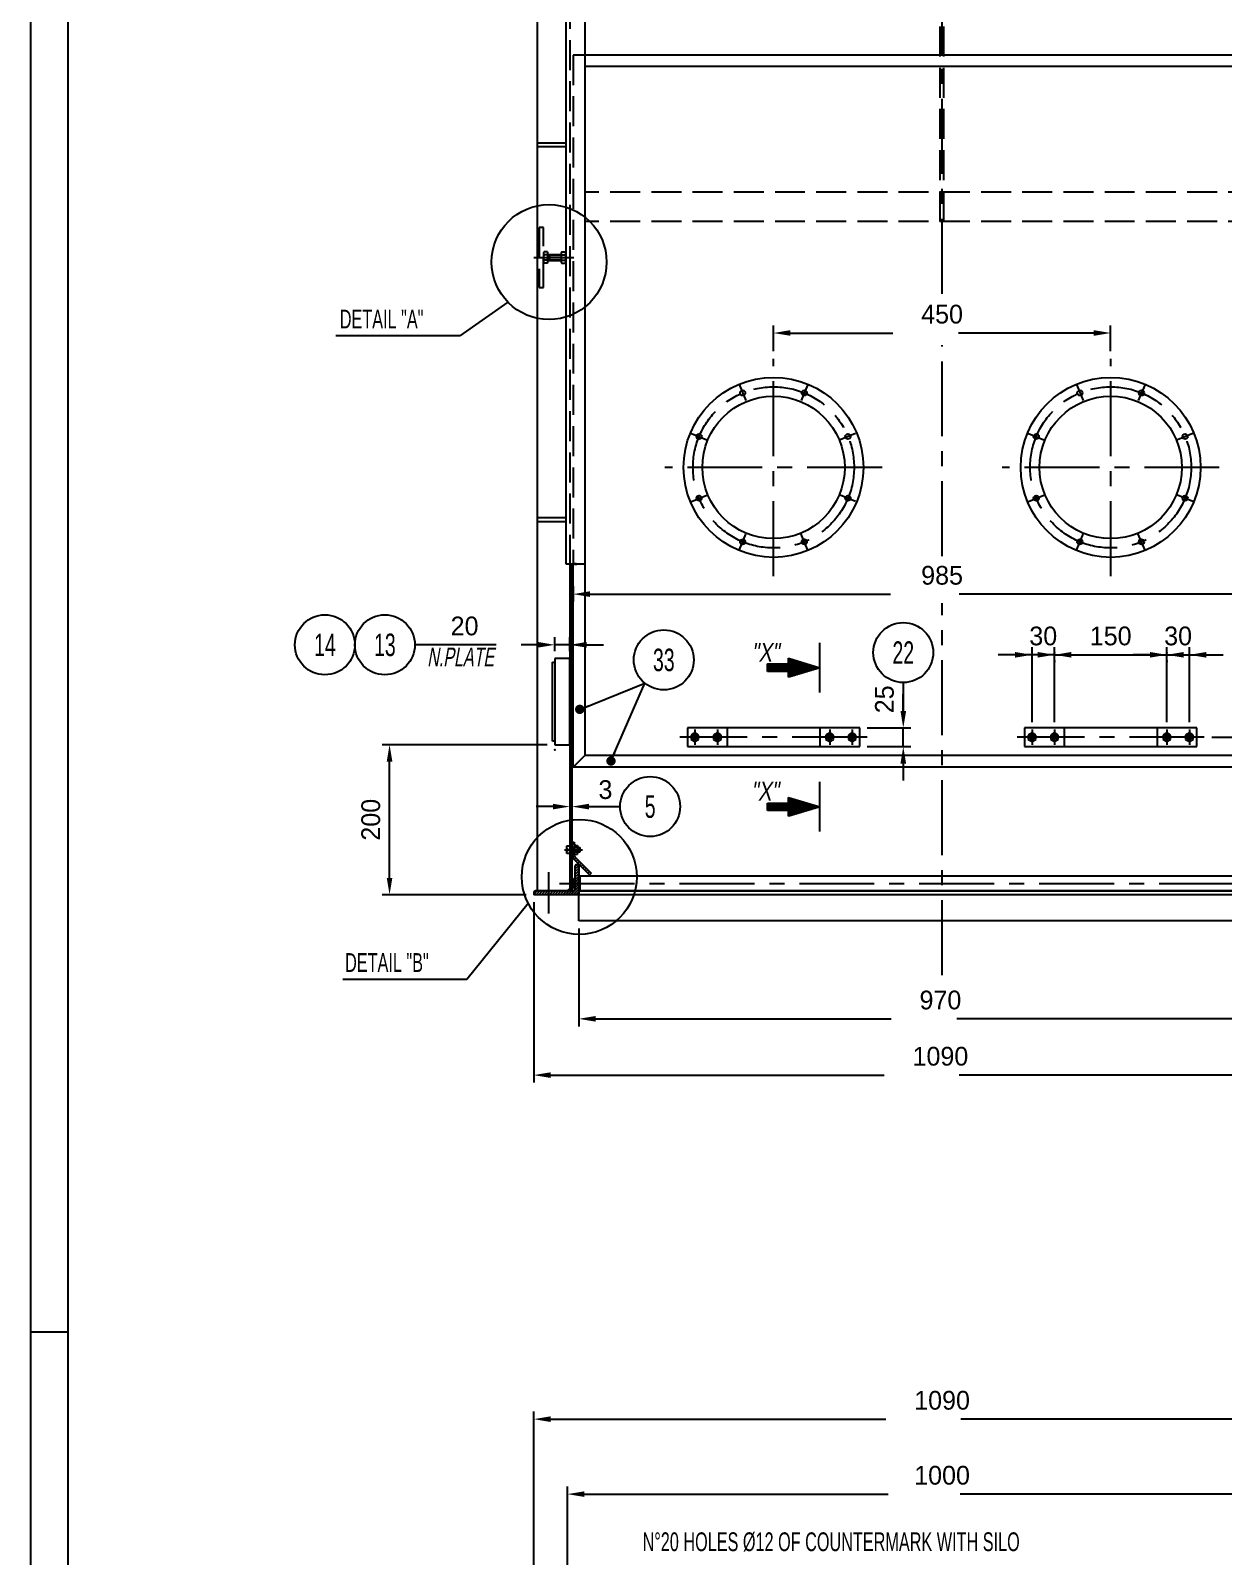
# Model space of a CAD drawing. Extents: x 0 to 8410, y 0 to 5940.
# Drawn here: x 0 to 1592, y 2670 to 4706 of the extents above; entities that cross this region are included whole.
import ezdxf
from ezdxf.enums import TextEntityAlignment as Align

# ---------------------------------------------------------------- set-up
doc = ezdxf.new("R2010")
doc.units = 0
doc.header["$LTSCALE"] = 10
doc.header["$MEASUREMENT"] = 0
doc.linetypes.add('ASSI', pattern=[16, 10, -2, 2, -2])
doc.linetypes.add('TRATTEGGIO', pattern=[5.5, 4, -1.5])
doc.layers.add('P-5AED', color=7, linetype='Continuous')
doc.layers.add('P-606E', color=7, linetype='Continuous')
doc.dimstyles.new('552N13131610_01_00411476260', dxfattribs={"dimscale": 10, "dimtxt": 2.5, "dimasz": 2.25, "dimexe": 0.5, "dimexo": 1, "dimgap": 1, "dimtad": 1, "dimdsep": 46, "dimtxsty": 'Standard', "dimsah": 1, "dimcen": 0, "dimclrd": 6, "dimclre": 6, "dimclrt": 2, "dimazin": 2, "dimtfac": 1, "dimtdec": 4, "dimtmove": 0, "dimatfit": 3, "dimldrblk": 'DOT', "dimfxl": 0, "dimtvp": 1, "dimtolj": 1, "dimtzin": 0, "dimarcsym": 0})
doc.dimstyles.new('772N11111810_01_00411476260', dxfattribs={"dimscale": 10, "dimtxt": 2.5, "dimasz": 2.25, "dimexe": 1, "dimexo": 1, "dimgap": 1.25, "dimtad": 1, "dimdsep": 46, "dimtxsty": 'Standard', "dimsah": 1, "dimcen": 0, "dimclrd": 6, "dimclre": 6, "dimclrt": 2, "dimazin": 2, "dimtfac": 1, "dimtdec": 4, "dimtmove": 0, "dimatfit": 3, "dimldrblk": 'DOT', "dimfxl": 0, "dimtvp": 1.25, "dimtolj": 1, "dimtzin": 0, "dimarcsym": 0})
doc.dimstyles.new('PD10_0553N13131510_01_00411476260', dxfattribs={"dimscale": 10, "dimtxt": 2.5, "dimasz": 2.25, "dimexe": 0.5, "dimexo": 1, "dimgap": 1, "dimtad": 1, "dimlfac": 0.1, "dimdsep": 46, "dimtxsty": 'Standard', "dimsah": 1, "dimcen": 0, "dimclrd": 6, "dimclre": 6, "dimclrt": 2, "dimazin": 2, "dimtfac": 1, "dimtdec": 4, "dimtmove": 0, "dimatfit": 3, "dimldrblk": 'DOT', "dimfxl": 0, "dimtvp": 1, "dimtolj": 1, "dimtzin": 0, "dimarcsym": 0})
pattern_1 = [(45, (0, 0), (-0.35355339, 0.35355339), [])]
pattern_2 = [(45, (0, 0), (-2.245064, 2.245064), [])]
pattern_3 = [(45, (0, 0), (-3.535534, 3.535534), [])]

# ---------------------------------------------------------------- blocks, each defined once
blk = doc.blocks.new('_Dot')
at = {"color": 0, "linetype": 'ByBlock', "lineweight": -2}
blk.add_line((-0.5, 0), (-1, 0), dxfattribs=at)
at = {"color": 0, "linetype": 'ByBlock', "const_width": 0.5}
blk.add_lwpolyline([(-0.25, 0, 1), (0.25, 0, 1)], format="xyb", close=True, dxfattribs=at)
blk = doc.blocks.new('*D26')
at = {"layer": 'Defpoints', "color": 0, "linetype": 'Continuous'}
for p in [(719.741361, 3666.963398), (722.741361, 3670.429863), (722.741361, 3616.382074)]:
    blk.add_point(p, dxfattribs=at)
at = {"layer": 'P-5AED', "color": 6, "linetype": 'Continuous', "lineweight": -2}
for p, q in [((697.241361, 3670.429863), (674.741361, 3670.429863)), ((719.741361, 3676.963398), (719.741361, 3675.429863)), ((719.741361, 3670.429863), (722.741361, 3670.429863)), ((722.741361, 3626.382074), (722.741361, 3675.429863)), ((745.241361, 3670.429863), (767.741361, 3670.429863))]:
    blk.add_line(p, q, dxfattribs=at)
at = {"layer": 'P-5AED', "color": 6, "linetype": 'Continuous'}
for points in [[(697.241361, 3674.179863), (697.241361, 3666.679863), (719.741361, 3670.429863)], [(745.241361, 3674.179863), (745.241361, 3666.679863), (722.741361, 3670.429863)]]:
    blk.add_solid(points, dxfattribs=at)
at = {"layer": 'P-5AED', "color": 2, "linetype": 'Continuous', "insert": (767.38934, 3692.929863), "char_height": 25, "attachment_point": 5, "rotation": 0.05729578}
blk.add_mtext('\\A1;3', dxfattribs=at)
blk = doc.blocks.new('*D47')
at = {"layer": 'Defpoints', "color": 0, "linetype": 'Continuous'}
for p in [(1716.7, 2753.4), (716.7, 2408.9), (1716.7, 2408.9)]:
    blk.add_point(p, dxfattribs=at)
at = {"layer": 'P-5AED', "color": 6, "linetype": 'Continuous', "lineweight": -2}
for p, q in [((716.7, 2418.9), (716.7, 2763.4)), ((739.2, 2753.4), (1144.9, 2753.4)), ((1694.2, 2753.4), (1240.7, 2753.4)), ((1716.7, 2418.9), (1716.7, 2763.4))]:
    blk.add_line(p, q, dxfattribs=at)
at = {"layer": 'P-5AED', "color": 6, "linetype": 'Continuous'}
for points in [[(739.2, 2757.1), (739.2, 2749.6), (716.7, 2753.4)], [(1694.2, 2757.1), (1694.2, 2749.6), (1716.7, 2753.4)]]:
    blk.add_solid(points, dxfattribs=at)
at = {"layer": 'P-5AED', "color": 2, "linetype": 'Continuous', "insert": (1216.7, 2778.4), "char_height": 25, "attachment_point": 5, "rotation": 0.0573}
blk.add_mtext('\\A1;1000', dxfattribs=at)
blk = doc.blocks.new('*D48')
at = {"layer": 'Defpoints', "color": 0, "linetype": 'Continuous'}
for p in [(1761.7, 2853.4), (671.7, 2455.9), (1761.7, 2455.9)]:
    blk.add_point(p, dxfattribs=at)
at = {"layer": 'P-5AED', "color": 6, "linetype": 'Continuous', "lineweight": -2}
for p, q in [((671.7, 2465.9), (671.7, 2863.4)), ((694.2, 2853.4), (1141.8, 2853.4)), ((1739.2, 2853.4), (1241.8, 2853.4)), ((1761.7, 2465.9), (1761.7, 2863.4))]:
    blk.add_line(p, q, dxfattribs=at)
at = {"layer": 'P-5AED', "color": 6, "linetype": 'Continuous'}
for points in [[(694.2, 2857.1), (694.2, 2849.6), (671.7, 2853.4)], [(1739.2, 2857.1), (1739.2, 2849.6), (1761.7, 2853.4)]]:
    blk.add_solid(points, dxfattribs=at)
at = {"layer": 'P-5AED', "color": 2, "linetype": 'Continuous', "insert": (1216.7, 2878.4), "char_height": 25, "attachment_point": 5, "rotation": 0.0573}
blk.add_mtext('\\A1;1090', dxfattribs=at)
blk = doc.blocks.new('*D49')
at = {"layer": 'Defpoints', "color": 0, "linetype": 'Continuous'}
for p in [(1106.7, 3775.4), (1164.9, 3775.4), (1106.7, 3750.4)]:
    blk.add_point(p, dxfattribs=at)
at = {"layer": 'P-5AED', "color": 6, "linetype": 'Continuous', "lineweight": -2}
for p, q in [((1164.9, 3797.9), (1164.9, 3820.4)), ((1116.7, 3775.4), (1174.9, 3775.4)), ((1164.9, 3750.4), (1164.9, 3775.4)), ((1116.7, 3750.4), (1174.9, 3750.4)), ((1164.9, 3727.9), (1164.9, 3705.4))]:
    blk.add_line(p, q, dxfattribs=at)
at = {"layer": 'P-5AED', "color": 6, "linetype": 'Continuous'}
for points in [[(1161.2, 3797.9), (1168.7, 3797.9), (1164.9, 3775.4)], [(1161.2, 3727.9), (1168.7, 3727.9), (1164.9, 3750.4)]]:
    blk.add_solid(points, dxfattribs=at)
at = {"layer": 'P-5AED', "color": 2, "linetype": 'Continuous', "insert": (1139.9, 3813.5), "char_height": 25, "attachment_point": 5, "rotation": 90}
blk.add_mtext('\\A1;25', dxfattribs=at)
blk = doc.blocks.new('*D50')
at = {"layer": 'Defpoints', "color": 0, "linetype": 'Continuous'}
for p in [(1336.741361, 3872.882074), (1336.741361, 3773.160827), (1366.741361, 3773.160827)]:
    blk.add_point(p, dxfattribs=at)
at = {"layer": 'P-5AED', "color": 6, "linetype": 'Continuous', "lineweight": -2}
for p, q in [((1314.241361, 3872.882074), (1291.741361, 3872.882074)), ((1336.741361, 3783.160827), (1336.741361, 3882.882074)), ((1366.741361, 3872.882074), (1336.741361, 3872.882074)), ((1366.741361, 3783.160827), (1366.741361, 3882.882074)), ((1389.241361, 3872.882074), (1411.741361, 3872.882074))]:
    blk.add_line(p, q, dxfattribs=at)
at = {"layer": 'P-5AED', "color": 6, "linetype": 'Continuous'}
for points in [[(1314.241361, 3876.632074), (1314.241361, 3869.132074), (1336.741361, 3872.882074)], [(1389.241361, 3876.632074), (1389.241361, 3869.132074), (1366.741361, 3872.882074)]]:
    blk.add_solid(points, dxfattribs=at)
at = {"layer": 'P-5AED', "color": 2, "linetype": 'Continuous', "insert": (1351.741361, 3897.882074), "char_height": 25, "attachment_point": 5, "rotation": 0.05729578}
blk.add_mtext('\\A1;30', dxfattribs=at)
blk = doc.blocks.new('*D51')
at = {"layer": 'Defpoints', "color": 0, "linetype": 'Continuous'}
for p in [(1546.741361, 3872.882074), (1516.741361, 3773.160827), (1546.741361, 3773.160827)]:
    blk.add_point(p, dxfattribs=at)
at = {"layer": 'P-5AED', "color": 6, "linetype": 'Continuous', "lineweight": -2}
for p, q in [((1494.241361, 3872.882074), (1471.741361, 3872.882074)), ((1516.741361, 3783.160827), (1516.741361, 3882.882074)), ((1516.741361, 3872.882074), (1546.741361, 3872.882074)), ((1546.741361, 3783.160827), (1546.741361, 3882.882074)), ((1569.241361, 3872.882074), (1591.741361, 3872.882074))]:
    blk.add_line(p, q, dxfattribs=at)
at = {"layer": 'P-5AED', "color": 6, "linetype": 'Continuous'}
for points in [[(1494.241361, 3876.632074), (1494.241361, 3869.132074), (1516.741361, 3872.882074)], [(1569.241361, 3876.632074), (1569.241361, 3869.132074), (1546.741361, 3872.882074)]]:
    blk.add_solid(points, dxfattribs=at)
at = {"layer": 'P-5AED', "color": 2, "linetype": 'Continuous', "insert": (1531.741361, 3897.882074), "char_height": 25, "attachment_point": 5, "rotation": 0.05729578}
blk.add_mtext('\\A1;30', dxfattribs=at)
blk = doc.blocks.new('*D52')
at = {"layer": 'Defpoints', "color": 0, "linetype": 'Continuous'}
for p in [(1366.741361, 3875.382074), (1516.741361, 3875.382074), (1516.741361, 3872.882074)]:
    blk.add_point(p, dxfattribs=at)
at = {"layer": 'P-5AED', "color": 6, "linetype": 'Continuous', "lineweight": -2}
for p, q in [((1344.241361, 3872.882074), (1321.741361, 3872.882074)), ((1366.741361, 3872.882074), (1516.741361, 3872.882074)), ((1539.241361, 3872.882074), (1561.741361, 3872.882074)), ((1366.741361, 3865.382074), (1366.741361, 3862.882074)), ((1516.741361, 3865.382074), (1516.741361, 3862.882074))]:
    blk.add_line(p, q, dxfattribs=at)
at = {"layer": 'P-5AED', "color": 6, "linetype": 'Continuous'}
for points in [[(1344.241361, 3876.632074), (1344.241361, 3869.132074), (1366.741361, 3872.882074)], [(1539.241361, 3876.632074), (1539.241361, 3869.132074), (1516.741361, 3872.882074)]]:
    blk.add_solid(points, dxfattribs=at)
at = {"layer": 'P-5AED', "color": 2, "linetype": 'Continuous', "insert": (1441.741361, 3897.882074), "char_height": 25, "attachment_point": 5, "rotation": 0.05729578}
blk.add_mtext('\\A1;150', dxfattribs=at)
blk = doc.blocks.new('*D53')
at = {"layer": 'Defpoints', "color": 0, "linetype": 'Continuous'}
for p in [(724.2, 3974.5), (1709.2, 3974.5), (1709.2, 3953.8)]:
    blk.add_point(p, dxfattribs=at)
at = {"layer": 'P-5AED', "color": 6, "linetype": 'Continuous', "lineweight": -2}
for p, q in [((724.2, 3964.5), (724.2, 3943.8)), ((746.7, 3953.8), (1148, 3953.8)), ((1686.7, 3953.8), (1239.7, 3953.8)), ((1709.2, 3964.5), (1709.2, 3943.8))]:
    blk.add_line(p, q, dxfattribs=at)
at = {"layer": 'P-5AED', "color": 6, "linetype": 'Continuous'}
for points in [[(746.7, 3957.6), (746.7, 3950.1), (724.2, 3953.8)], [(1686.7, 3957.6), (1686.7, 3950.1), (1709.2, 3953.8)]]:
    blk.add_solid(points, dxfattribs=at)
at = {"layer": 'P-5AED', "color": 2, "linetype": 'Continuous', "insert": (1216.7, 3978.8), "char_height": 25, "attachment_point": 5, "rotation": 0.0573}
blk.add_mtext('\\A1;985', dxfattribs=at)
blk = doc.blocks.new('*D55')
at = {"layer": 'Defpoints', "color": 0, "linetype": 'Continuous'}
for p in [(1566.741361, 3762.882074), (1859.241361, 3762.882074), (1856.741361, 3722.882074)]:
    blk.add_point(p, dxfattribs=at)
at = {"layer": 'P-5AED', "color": 6, "linetype": 'Continuous', "lineweight": -2}
for p, q in [((1859.241361, 3785.382074), (1859.241361, 3807.882074)), ((1576.741361, 3762.882074), (1869.241361, 3762.882074)), ((1859.241361, 3722.882074), (1859.241361, 3762.882074)), ((1866.741361, 3722.882074), (1869.241361, 3722.882074)), ((1859.241361, 3700.382074), (1859.241361, 3677.882074))]:
    blk.add_line(p, q, dxfattribs=at)
at = {"layer": 'P-5AED', "color": 6, "linetype": 'Continuous'}
for points in [[(1855.491361, 3785.382074), (1862.991361, 3785.382074), (1859.241361, 3762.882074)], [(1855.491361, 3700.382074), (1862.991361, 3700.382074), (1859.241361, 3722.882074)]]:
    blk.add_solid(points, dxfattribs=at)
at = {"layer": 'P-5AED', "color": 2, "linetype": 'Continuous', "insert": (1834.241361, 3742.882074), "char_height": 25, "attachment_point": 5, "rotation": 89.999998465}
blk.add_mtext('\\A1;40', dxfattribs=at)
blk = doc.blocks.new('*D58')
at = {"layer": 'Defpoints', "color": 0, "linetype": 'Continuous'}
for p in [(1441.7, 4302.1), (991.7, 4267.9), (1441.7, 4267.9)]:
    blk.add_point(p, dxfattribs=at)
at = {"layer": 'P-5AED', "color": 6, "linetype": 'Continuous', "lineweight": -2}
for p, q in [((991.7, 4277.9), (991.7, 4312.1)), ((1014.2, 4302.1), (1151.1, 4302.1)), ((1419.2, 4302.1), (1238.6, 4302.1)), ((1441.7, 4277.9), (1441.7, 4312.1))]:
    blk.add_line(p, q, dxfattribs=at)
at = {"layer": 'P-5AED', "color": 6, "linetype": 'Continuous'}
for points in [[(1014.2, 4305.9), (1014.2, 4298.4), (991.7, 4302.1)], [(1419.2, 4305.9), (1419.2, 4298.4), (1441.7, 4302.1)]]:
    blk.add_solid(points, dxfattribs=at)
at = {"layer": 'P-5AED', "color": 2, "linetype": 'Continuous', "insert": (1216.7, 4327.1), "char_height": 25, "attachment_point": 5, "rotation": 0.0573}
blk.add_mtext('\\A1;450', dxfattribs=at)
blk = doc.blocks.new('*D59')
at = {"layer": 'Defpoints', "color": 0, "linetype": 'Continuous'}
for p in [(671.7, 3552.9), (1761.7, 3552.9), (1761.7, 3312.3)]:
    blk.add_point(p, dxfattribs=at)
at = {"layer": 'P-5AED', "color": 6, "linetype": 'Continuous', "lineweight": -2}
for p, q in [((671.7, 3542.9), (671.7, 3302.3)), ((1761.7, 3542.9), (1761.7, 3302.3)), ((694.2, 3312.3), (1139.5, 3312.3)), ((1739.2, 3312.3), (1239.5, 3312.3))]:
    blk.add_line(p, q, dxfattribs=at)
at = {"layer": 'P-5AED', "color": 6, "linetype": 'Continuous'}
for points in [[(694.2, 3316), (694.2, 3308.5), (671.7, 3312.3)], [(1739.2, 3316), (1739.2, 3308.5), (1761.7, 3312.3)]]:
    blk.add_solid(points, dxfattribs=at)
at = {"layer": 'P-5AED', "color": 2, "linetype": 'Continuous', "insert": (1214.5, 3337.3), "char_height": 25, "attachment_point": 5, "rotation": 0.0573}
blk.add_mtext('\\A1;1090', dxfattribs=at)
blk = doc.blocks.new('*D60')
at = {"layer": 'Defpoints', "color": 0, "linetype": 'Continuous'}
for p in [(731.7, 3517.9), (1701.7, 3517.9), (1701.7, 3387.3)]:
    blk.add_point(p, dxfattribs=at)
at = {"layer": 'P-5AED', "color": 6, "linetype": 'Continuous', "lineweight": -2}
for p, q in [((731.7, 3507.9), (731.7, 3377.3)), ((1701.7, 3507.9), (1701.7, 3377.3)), ((754.2, 3387.3), (1148.9, 3387.3)), ((1679.2, 3387.3), (1236.4, 3387.3))]:
    blk.add_line(p, q, dxfattribs=at)
at = {"layer": 'P-5AED', "color": 6, "linetype": 'Continuous'}
for points in [[(754.2, 3391.1), (754.2, 3383.6), (731.7, 3387.3)], [(1679.2, 3391.1), (1679.2, 3383.6), (1701.7, 3387.3)]]:
    blk.add_solid(points, dxfattribs=at)
at = {"layer": 'P-5AED', "color": 2, "linetype": 'Continuous', "insert": (1214.5, 3412.3), "char_height": 25, "attachment_point": 5, "rotation": 0.0573}
blk.add_mtext('\\A1;970', dxfattribs=at)
blk = doc.blocks.new('*D61')
at = {"layer": 'Defpoints', "color": 0, "linetype": 'Continuous'}
for p in [(479.241361, 3752.882074), (699.741361, 3752.882074), (671.741361, 3552.882074)]:
    blk.add_point(p, dxfattribs=at)
at = {"layer": 'P-5AED', "color": 6, "linetype": 'Continuous', "lineweight": -2}
for p, q in [((689.741361, 3752.882074), (469.241361, 3752.882074)), ((479.241361, 3575.382074), (479.241361, 3730.382074)), ((661.741361, 3552.882074), (469.241361, 3552.882074))]:
    blk.add_line(p, q, dxfattribs=at)
at = {"layer": 'P-5AED', "color": 6, "linetype": 'Continuous'}
for points in [[(475.491361, 3730.382074), (482.991361, 3730.382074), (479.241361, 3752.882074)], [(475.491361, 3575.382074), (482.991361, 3575.382074), (479.241361, 3552.882074)]]:
    blk.add_solid(points, dxfattribs=at)
at = {"layer": 'P-5AED', "color": 2, "linetype": 'Continuous', "insert": (454.241361, 3652.882074), "char_height": 25, "attachment_point": 5, "rotation": 89.999998465}
blk.add_mtext('\\A1;200', dxfattribs=at)
blk = doc.blocks.new('*D62')
at = {"layer": 'Defpoints', "color": 0, "linetype": 'Continuous'}
for p in [(699.7, 3886.2), (699.7, 3867.9), (719.7, 3867.9)]:
    blk.add_point(p, dxfattribs=at)
at = {"layer": 'P-5AED', "color": 6, "linetype": 'Continuous', "lineweight": -2}
for p, q in [((699.7, 3877.9), (699.7, 3896.2)), ((719.7, 3877.9), (719.7, 3896.2)), ((677.2, 3886.2), (654.7, 3886.2)), ((719.7, 3886.2), (699.7, 3886.2)), ((742.2, 3886.2), (764.7, 3886.2))]:
    blk.add_line(p, q, dxfattribs=at)
at = {"layer": 'P-5AED', "color": 6, "linetype": 'Continuous'}
for points in [[(677.2, 3890), (677.2, 3882.5), (699.7, 3886.2)], [(742.2, 3890), (742.2, 3882.5), (719.7, 3886.2)]]:
    blk.add_solid(points, dxfattribs=at)
at = {"layer": 'P-5AED', "color": 2, "linetype": 'Continuous', "insert": (579.4, 3911.2), "char_height": 25, "attachment_point": 5, "rotation": 0.0573}
blk.add_mtext('\\A1;20', dxfattribs=at)

msp = doc.modelspace()

# ---------------------------------------------------------------- hatches: boundary and pattern name
at = {"layer": 'P-5AED', "linetype": 'Continuous'}
h = msp.add_hatch(dxfattribs=at)
h.set_pattern_fill('_U', color=6, scale=5, angle=45, style=0, pattern_type=0)
h.set_pattern_definition(pattern_3)
h.paths.add_polyline_path([(719.7414, 3616.3821), (722.7414, 3616.3821), (722.7414, 3994.139), (719.7414, 3994.139)])
h = msp.add_hatch(dxfattribs=at)
h.set_pattern_fill('_U', color=6, scale=0.5, angle=45, style=0, pattern_type=0)
h.set_pattern_definition(pattern_1)
h.paths.add_polyline_path([(1011.7414, 3843.0084), (1011.7414, 3850.5684), (983.7414, 3850.5684), (983.7414, 3860.6484), (1011.7414, 3860.6484), (1011.7414, 3868.2084), (1053.7414, 3855.6084)])
h = msp.add_hatch(dxfattribs=at)
h.set_pattern_fill('_U', color=6, scale=0.5, angle=45, style=0, pattern_type=0)
h.set_pattern_definition(pattern_1)
h.paths.add_polyline_path([(1011.7414, 3675.1957), (1011.7414, 3682.7557), (1053.7414, 3670.1557), (1011.7414, 3657.5557), (1011.7414, 3665.1157), (983.7414, 3665.1157), (983.7414, 3675.1957)])
h = msp.add_hatch(dxfattribs=at)
h.set_pattern_fill('_U', color=6, scale=5, angle=45, style=0, pattern_type=0)
h.set_pattern_definition(pattern_3)
h.paths.add_polyline_path([(722.7414, 3557.8821), (719.7414, 3557.8821), (719.7414, 3609.3821), (722.7414, 3609.3821)])
h = msp.add_hatch(dxfattribs=at)
h.set_pattern_fill('_U', color=6, scale=3.175, angle=45, style=0, pattern_type=0)
h.set_pattern_definition(pattern_2)
h.paths.add_polyline_path([(722.7414, 3616.3821), (725.7414, 3616.3821), (725.7414, 3622.8821), (722.7414, 3622.8821)])
h = msp.add_hatch(dxfattribs=at)
h.set_pattern_fill('_U', color=6, scale=3.175, angle=45, style=0, pattern_type=0)
h.set_pattern_definition(pattern_2)
h.paths.add_polyline_path([(722.7414, 3609.3821), (725.7414, 3609.3821), (725.7414, 3605.3674), (725.7783, 3604.8981), (725.8882, 3604.4403), (726.0683, 3604.0054), (726.3143, 3603.604), (726.62, 3603.246), (748.1972, 3581.6689), (746.0759, 3579.5475), (724.4987, 3601.1247), (724.0504, 3601.6264), (723.661, 3602.1752), (723.3355, 3602.7641), (723.0781, 3603.3857), (722.8918, 3604.0322), (722.7791, 3604.6956), (722.7414, 3605.3674)])
for points in [[(725.7414, 3620.6556), (725.7414, 3618.6556), (727.7414, 3618.6556)], [(719.7414, 3560.8821), (719.7414, 3557.8821), (716.7414, 3557.8821)], [(719.7414, 3560.8821), (719.7414, 3557.8821), (722.7414, 3557.8821)]]:
    msp.add_hatch(color=6, dxfattribs=at).paths.add_polyline_path(points)
h = msp.add_hatch(dxfattribs=at)
h.set_pattern_fill('_U', color=6, scale=2.5, angle=45, style=0, pattern_type=0)
h.set_pattern_definition([(45, (0, 0), (-1.767767, 1.767767), [])])
edge = h.paths.add_edge_path()
edge.add_line((729.2414, 3592.8821), (731.7414, 3592.8821))
edge.add_line((731.7414, 3592.8821), (731.7414, 3552.8821))
edge.add_line((731.7414, 3552.8821), (671.7414, 3552.8821))
edge.add_line((671.7414, 3552.8821), (671.7414, 3555.3821))
edge.add_arc((674.2414, 3555.3821), 2.5, 90, 180, ccw=False)
edge.add_line((674.2414, 3557.8821), (719.7414, 3557.8821))
edge.add_line((719.7414, 3557.8821), (724.2494, 3558.0568))
edge.add_line((724.2494, 3558.0568), (725.9209, 3559.1942))
edge.add_line((725.9209, 3559.1942), (726.4443, 3560.0501))
edge.add_line((726.4443, 3560.0501), (726.7414, 3561.4821))
edge.add_line((726.7414, 3561.4821), (726.7414, 3590.3821))
edge.add_arc((729.2414, 3590.3821), 2.5, 90, 180, ccw=False)
h = msp.add_hatch(dxfattribs=at)
h.set_pattern_fill('_U', color=6, angle=45, style=0, pattern_type=0)
h.set_pattern_definition([(45, (0, 0), (-0.70710678, 0.70710678), [])])
h.paths.add_polyline_path([(719.7414, 3560.8821), (719.7414, 3557.8821), (722.7414, 3557.8821)])

# ---------------------------------------------------------------- linework, layer by layer
at = {"layer": 'P-5AED', "color": 4, "linetype": 'Continuous'}
for p, q in [((714.7414, 5352.8821), (714.7414, 3994.139)), ((739.7414, 5352.8821), (739.7414, 3994.139)), ((676.7414, 3557.8821), (676.7414, 5092.8821)), ((1709.2414, 4672.8821), (739.7414, 4672.8821)), ((1693.7414, 4657.3821), (739.7414, 4657.3821)), ((714.7414, 4555.3821), (676.7414, 4555.3821)), ((714.7414, 4550.3821), (676.7414, 4550.3821)), ((714.7414, 4055.3821), (676.7414, 4055.3821)), ((714.7414, 4050.3821), (676.7414, 4050.3821)), ((719.7414, 3994.139), (719.7414, 3666.9634)), ((722.7414, 3994.139), (722.7414, 3616.3821)), ((724.2414, 3974.5102), (724.2414, 3994.139)), ((739.7414, 3994.139), (739.7414, 3738.3821)), ((724.2414, 3722.8821), (724.2414, 3974.5102)), ((719.7414, 3752.8821), (719.7414, 3867.8821)), ((696.7414, 3757.8821), (696.7414, 3862.8821)), ((696.7414, 3862.8821), (699.7414, 3862.8821)), ((1106.7414, 3775.3821), (876.7414, 3775.3821)), ((876.7414, 3775.3821), (876.7414, 3750.3821)), ((929.7414, 3775.3821), (929.7414, 3750.3821)), ((1053.7414, 3775.3821), (1053.7414, 3750.3821)), ((1106.7414, 3750.3821), (1106.7414, 3775.3821)), ((1556.7414, 3775.3821), (1326.7414, 3775.3821)), ((1326.7414, 3775.3821), (1326.7414, 3750.3821)), ((1379.7414, 3775.3821), (1379.7414, 3750.3821)), ((1503.7414, 3775.3821), (1503.7414, 3750.3821)), ((1556.7414, 3750.3821), (1556.7414, 3775.3821)), ((699.7414, 3757.8821), (696.7414, 3757.8821)), ((876.7414, 3750.3821), (1106.7414, 3750.3821)), ((1326.7414, 3750.3821), (1556.7414, 3750.3821)), ((724.2414, 3722.8821), (739.7414, 3738.3821)), ((1693.7414, 3738.3821), (739.7414, 3738.3821)), ((1693.7414, 3722.8821), (724.2414, 3722.8821)), ((715.8414, 3617.8821), (719.7414, 3617.8821)), ((715.8414, 3613.6821), (715.8414, 3617.8821)), ((717.6414, 3613.6821), (715.8414, 3613.6821)), ((715.8414, 3612.0821), (717.6414, 3612.0821)), ((715.8414, 3607.8821), (715.8414, 3612.0821)), ((719.7414, 3607.8821), (715.8414, 3607.8821)), ((717.6414, 3612.0821), (717.6414, 3613.6821)), ((719.7414, 3616.3821), (725.7414, 3616.3821)), ((719.7414, 3616.3821), (719.7414, 3609.3821)), ((719.7414, 3615.8821), (725.7414, 3615.8821)), ((719.7414, 3609.8821), (725.7414, 3609.8821)), ((719.7414, 3609.3821), (722.7414, 3609.3821)), ((719.7414, 3609.3821), (719.7414, 3557.8821)), ((722.2414, 3609.8821), (722.2414, 3615.8821)), ((722.7414, 3622.8821), (725.7414, 3622.8821)), ((722.7414, 3622.8821), (722.7414, 3616.3821)), ((722.7414, 3609.3821), (725.7414, 3609.3821)), ((722.7414, 3605.3674), (722.7414, 3609.3821)), ((722.7414, 3605.3674), (722.7414, 3557.8821)), ((725.7414, 3622.8821), (725.7414, 3609.3821)), ((725.7414, 3620.6556), (725.7414, 3618.6556)), ((727.7414, 3618.6556), (725.7414, 3620.6556)), ((725.7414, 3618.6556), (727.7414, 3618.6556)), ((725.7414, 3609.3821), (725.7414, 3605.3674)), ((726.2366, 3618.6556), (730.2461, 3618.6556)), ((726.2366, 3615.7688), (730.2461, 3615.7688)), ((726.2366, 3609.9953), (730.2461, 3609.9953)), ((726.2366, 3607.1086), (730.2461, 3607.1086)), ((726.62, 3603.246), (748.1972, 3581.6689)), ((730.7414, 3617.2122), (730.7414, 3608.5519)), ((730.7414, 3615.8821), (733.7414, 3615.8821)), ((730.7414, 3609.8821), (733.7414, 3609.8821)), ((733.7414, 3609.8821), (733.7414, 3615.8821)), ((724.4987, 3601.1247), (746.0759, 3579.5475)), ((726.7414, 3590.3821), (726.7414, 3561.4821)), ((731.7414, 3592.8821), (729.2414, 3592.8821)), ((731.7414, 3592.8821), (731.7414, 3552.8821)), ((725.2414, 3573.8821), (726.2414, 3574.8821)), ((725.2414, 3573.8821), (725.2414, 3561.8821)), ((726.2414, 3574.8821), (726.7414, 3574.8821)), ((726.2414, 3560.8821), (726.2414, 3574.8821)), ((731.7414, 3574.8821), (733.2414, 3574.8821)), ((733.2414, 3577.8821), (1693.7414, 3577.8821)), ((733.2414, 3577.8821), (733.2414, 3557.8821)), ((748.1972, 3581.6689), (746.0759, 3579.5475)), ((671.7414, 3555.3821), (671.7414, 3552.8821)), ((1761.7414, 3552.8821), (671.7414, 3552.8821)), ((719.7414, 3557.8821), (674.2414, 3557.8821)), ((716.7414, 3557.8821), (719.7414, 3560.8821)), ((719.7414, 3557.8821), (719.7414, 3560.8821)), ((719.7414, 3560.8821), (722.7414, 3557.8821)), ((719.7414, 3557.8821), (719.7414, 3560.8821)), ((719.7414, 3560.8821), (719.7414, 3557.8821)), ((719.7414, 3560.8821), (719.7414, 3557.8821)), ((722.7414, 3557.8821), (719.7414, 3560.8821)), ((719.7414, 3557.8821), (722.7414, 3557.8821)), ((721.5414, 3557.8821), (723.1414, 3557.8821)), ((725.2414, 3561.8821), (726.2414, 3560.8821)), ((726.2414, 3560.8821), (726.7414, 3560.8821)), ((731.7414, 3560.8821), (733.2414, 3560.8821)), ((1761.7414, 3557.8821), (731.7414, 3557.8821)), ((731.7414, 3517.8821), (731.7414, 3552.8821)), ((733.2414, 3557.8821), (1692.2414, 3557.8821)), ((1701.7414, 3517.8821), (731.7414, 3517.8821))]:
    msp.add_line(p, q, dxfattribs=at)
at = {"layer": 'P-5AED', "color": 6, "linetype": 'TRATTEGGIO'}
for p, q in [((719.7414, 5352.8821), (719.7414, 3994.139)), ((1214.2414, 4450.9912), (1214.2414, 5052.8821)), ((1219.2414, 4450.9912), (1219.2414, 5052.8821)), ((724.2414, 4672.8821), (724.2414, 3994.139)), ((739.7414, 4672.8821), (724.2414, 4672.8821)), ((1693.7414, 4489.8821), (739.7414, 4489.8821)), ((684.7414, 4442.8321), (678.7414, 4442.8321)), ((678.7414, 4442.8321), (678.7414, 4362.8321)), ((684.7414, 4362.8321), (684.7414, 4442.8321)), ((1693.7414, 4450.9912), (739.7414, 4450.9912)), ((684.7414, 4408.4612), (684.7414, 4397.2029)), ((690.2414, 4410.3376), (685.3852, 4410.3376)), ((690.2414, 4406.5849), (685.3852, 4406.5849)), ((690.2414, 4399.0793), (685.3852, 4399.0793)), ((690.2414, 4410.3376), (690.2414, 4395.3265)), ((690.2414, 4406.8321), (708.2414, 4406.8321)), ((690.2414, 4398.8321), (708.2414, 4398.8321)), ((693.3664, 4406.0653), (692.0382, 4406.8321)), ((693.3664, 4399.5989), (692.0382, 4398.8321)), ((693.3664, 4398.8321), (693.3664, 4406.8321)), ((693.3664, 4406.0653), (708.2414, 4406.0653)), ((693.3664, 4399.5989), (708.2414, 4399.5989)), ((708.2414, 4408.4612), (708.2414, 4397.2029)), ((708.8852, 4410.3376), (714.0975, 4410.3376)), ((708.8852, 4406.5849), (714.0975, 4406.5849)), ((708.8852, 4399.0793), (714.0975, 4399.0793)), ((714.7414, 4408.4612), (714.7414, 4397.2029)), ((690.2414, 4395.3265), (685.3852, 4395.3265)), ((708.8852, 4395.3265), (714.0975, 4395.3265)), ((678.7414, 4362.8321), (684.7414, 4362.8321))]:
    msp.add_line(p, q, dxfattribs=at)
at = {"layer": 'P-5AED', "color": 6, "linetype": 'ASSI'}
for p, q in [((1216.7414, 4354.5536), (1216.7414, 5336.8436)), ((671.6997, 4402.8321), (725.2414, 4402.8321)), ((1216.7414, 4004.2948), (1216.7414, 4285.9218)), ((991.7414, 3977.8821), (991.7414, 4267.8821)), ((1441.7414, 3977.8821), (1441.7414, 4267.8821)), ((946.3682, 4232.4226), (954.8376, 4211.9757)), ((1037.1145, 4232.4226), (1028.6451, 4211.9757)), ((1396.3682, 4232.4226), (1404.8376, 4211.9757)), ((1487.1145, 4232.4226), (1478.6451, 4211.9757)), ((882.2009, 4168.2552), (902.6477, 4159.7859)), ((1101.2818, 4168.2552), (1080.835, 4159.7859)), ((1332.2009, 4168.2552), (1352.6477, 4159.7859)), ((1551.2818, 4168.2552), (1530.835, 4159.7859)), ((1136.7414, 4122.8821), (846.7414, 4122.8821)), ((1586.7414, 4122.8821), (1296.7414, 4122.8821)), ((882.2009, 4077.5089), (902.6477, 4085.9783)), ((1101.2818, 4077.5089), (1080.835, 4085.9783)), ((1332.2009, 4077.5089), (1352.6477, 4085.9783)), ((1551.2818, 4077.5089), (1530.835, 4085.9783)), ((946.3682, 4013.3416), (954.8376, 4033.7885)), ((1037.1145, 4013.3416), (1028.6451, 4033.7885)), ((1396.3682, 4013.3416), (1404.8376, 4033.7885)), ((1487.1145, 4013.3416), (1478.6451, 4033.7885)), ((1216.7414, 3445.7783), (1216.7414, 3941.5795)), ((886.7414, 3773.1608), (886.7414, 3752.6033)), ((916.7414, 3773.1608), (916.7414, 3752.6033)), ((1066.7414, 3773.1608), (1066.7414, 3752.6033)), ((1096.7414, 3773.1608), (1096.7414, 3752.6033)), ((1336.7414, 3773.1608), (1336.7414, 3752.6033)), ((1366.7414, 3773.1608), (1366.7414, 3752.6033)), ((1516.7414, 3773.1608), (1516.7414, 3752.6033)), ((1546.7414, 3773.1608), (1546.7414, 3752.6033)), ((1116.7414, 3762.8821), (866.7414, 3762.8821)), ((1566.7414, 3762.8821), (1316.7414, 3762.8821)), ((712.8414, 3612.8821), (736.7414, 3612.8821)), ((691.7414, 3527.8821), (691.7414, 3582.8821)), ((706.2414, 3567.8821), (1718.7414, 3567.8821))]:
    msp.add_line(p, q, dxfattribs=at)
at = {"layer": 'P-5AED', "color": 6, "linetype": 'Continuous'}
for p, q in [((636.9908, 4343.4566), (573.045, 4298.2021)), ((573.045, 4298.2021), (407.6755, 4298.2021)), ((714.7414, 3994.139), (718.9914, 3994.139)), ((718.9914, 3994.139), (726.4914, 3994.139)), ((726.4914, 3994.139), (726.8664, 3995.639)), ((726.8664, 3995.639), (727.6164, 3992.639)), ((727.6164, 3992.639), (727.9914, 3994.139)), ((727.9914, 3994.139), (735.4914, 3994.139)), ((735.4914, 3994.139), (739.7414, 3994.139)), ((621.6735, 3886.2078), (512.9651, 3886.2078)), ((699.7414, 3867.8821), (699.7414, 3752.8821)), ((719.7414, 3867.8821), (699.7414, 3867.8821)), ((1011.7414, 3868.2084), (1053.7414, 3855.6084)), ((1011.7414, 3860.6484), (1011.7414, 3868.2084)), ((983.7414, 3860.6484), (1011.7414, 3860.6484)), ((983.7414, 3850.5684), (983.7414, 3860.6484)), ((1011.7414, 3850.5684), (983.7414, 3850.5684)), ((1053.7414, 3855.6084), (1011.7414, 3843.0084)), ((1011.7414, 3843.0084), (1011.7414, 3850.5684)), ((1164.936, 3835.853), (1164.936, 3783.9504)), ((886.7414, 3768.6556), (881.7414, 3765.7688)), ((881.7414, 3765.7688), (881.7414, 3759.9953)), ((891.7414, 3765.7688), (886.7414, 3768.6556)), ((891.7414, 3759.9953), (891.7414, 3765.7688)), ((916.7414, 3768.6556), (911.7414, 3765.7688)), ((911.7414, 3765.7688), (911.7414, 3759.9953)), ((921.7414, 3765.7688), (916.7414, 3768.6556)), ((921.7414, 3759.9953), (921.7414, 3765.7688)), ((1066.7414, 3768.6556), (1061.7414, 3765.7688)), ((1061.7414, 3765.7688), (1061.7414, 3759.9953)), ((1071.7414, 3765.7688), (1066.7414, 3768.6556)), ((1071.7414, 3759.9953), (1071.7414, 3765.7688)), ((1096.7414, 3768.6556), (1091.7414, 3765.7688)), ((1091.7414, 3765.7688), (1091.7414, 3759.9953)), ((1101.7414, 3765.7688), (1096.7414, 3768.6556)), ((1101.7414, 3759.9953), (1101.7414, 3765.7688)), ((1336.7414, 3768.6556), (1331.7414, 3765.7688)), ((1331.7414, 3765.7688), (1331.7414, 3759.9953)), ((1341.7414, 3765.7688), (1336.7414, 3768.6556)), ((1341.7414, 3759.9953), (1341.7414, 3765.7688)), ((1366.7414, 3768.6556), (1361.7414, 3765.7688)), ((1361.7414, 3765.7688), (1361.7414, 3759.9953)), ((1371.7414, 3765.7688), (1366.7414, 3768.6556)), ((1371.7414, 3759.9953), (1371.7414, 3765.7688)), ((1516.7414, 3768.6556), (1511.7414, 3765.7688)), ((1511.7414, 3765.7688), (1511.7414, 3759.9953)), ((1521.7414, 3765.7688), (1516.7414, 3768.6556)), ((1521.7414, 3759.9953), (1521.7414, 3765.7688)), ((1546.7414, 3768.6556), (1541.7414, 3765.7688)), ((1541.7414, 3765.7688), (1541.7414, 3759.9953)), ((1551.7414, 3765.7688), (1546.7414, 3768.6556)), ((1551.7414, 3759.9953), (1551.7414, 3765.7688)), ((699.7414, 3752.8821), (719.7414, 3752.8821)), ((881.7414, 3759.9953), (886.7414, 3757.1086)), ((886.7414, 3757.1086), (891.7414, 3759.9953)), ((911.7414, 3759.9953), (916.7414, 3757.1086)), ((916.7414, 3757.1086), (921.7414, 3759.9953)), ((1061.7414, 3759.9953), (1066.7414, 3757.1086)), ((1066.7414, 3757.1086), (1071.7414, 3759.9953)), ((1091.7414, 3759.9953), (1096.7414, 3757.1086)), ((1096.7414, 3757.1086), (1101.7414, 3759.9953)), ((1331.7414, 3759.9953), (1336.7414, 3757.1086)), ((1336.7414, 3757.1086), (1341.7414, 3759.9953)), ((1361.7414, 3759.9953), (1366.7414, 3757.1086)), ((1366.7414, 3757.1086), (1371.7414, 3759.9953)), ((1511.7414, 3759.9953), (1516.7414, 3757.1086)), ((1516.7414, 3757.1086), (1521.7414, 3759.9953)), ((1541.7414, 3759.9953), (1546.7414, 3757.1086)), ((1546.7414, 3757.1086), (1551.7414, 3759.9953)), ((719.7414, 3666.9634), (719.7414, 3616.3821)), ((747.7414, 3670.4299), (787.0373, 3670.4299)), ((983.7414, 3665.1157), (983.7414, 3675.1957)), ((983.7414, 3675.1957), (1011.7414, 3675.1957)), ((1011.7414, 3665.1157), (983.7414, 3665.1157)), ((1011.7414, 3675.1957), (1011.7414, 3682.7557)), ((1011.7414, 3682.7557), (1053.7414, 3670.1557)), ((1053.7414, 3670.1557), (1011.7414, 3657.5557)), ((1011.7414, 3657.5557), (1011.7414, 3665.1157)), ((722.2414, 3615.2686), (721.1789, 3615.8821)), ((722.2414, 3610.4955), (721.1789, 3609.8821)), ((722.2414, 3615.2686), (725.7414, 3615.2686)), ((722.2414, 3610.4955), (725.7414, 3610.4955)), ((730.7414, 3615.2686), (733.7414, 3615.2686)), ((730.7414, 3610.4955), (733.7414, 3610.4955)), ((664.4392, 3541.1562), (582.4586, 3439.9338)), ((582.4586, 3439.9338), (417.0891, 3439.9338))]:
    msp.add_line(p, q, dxfattribs=at)
at = {"layer": 'P-5AED', "color": 3, "linetype": 'Continuous'}
for p, q in [((1053.7414, 3822.4822), (1053.7414, 3888.7347)), ((1053.7414, 3637.0295), (1053.7414, 3703.282))]:
    msp.add_line(p, q, dxfattribs=at)
at = {"layer": 'P-5AED', "color": 6, "linetype": 'Continuous'}
for centre, radius in [((692.1471, 4396.7744), 76.7137), ((950.6029, 4222.1991), 3.5), ((1032.8798, 4222.1991), 3.5), ((1400.6029, 4222.1991), 3.5), ((1482.8798, 4222.1991), 3.5), ((892.4243, 4164.0205), 3.5), ((1091.0584, 4164.0205), 3.5), ((1342.4243, 4164.0205), 3.5), ((1541.0584, 4164.0205), 3.5), ((892.4243, 4081.7436), 3.5), ((1091.0584, 4081.7436), 3.5), ((1342.4243, 4081.7436), 3.5), ((1541.0584, 4081.7436), 3.5), ((950.6029, 4023.565), 3.5), ((1032.8798, 4023.565), 3.5), ((1400.6029, 4023.565), 3.5), ((1482.8798, 4023.565), 3.5), ((886.7414, 3762.8821), 3), ((916.7414, 3762.8821), 3), ((1066.7414, 3762.8821), 3), ((1096.7414, 3762.8821), 3), ((1336.7414, 3762.8821), 3), ((1366.7414, 3762.8821), 3), ((1516.7414, 3762.8821), 3), ((1546.7414, 3762.8821), 3), ((886.7414, 3762.8821), 2.3866), ((916.7414, 3762.8821), 2.3866), ((1066.7414, 3762.8821), 2.3866), ((1096.7414, 3762.8821), 2.3866), ((1336.7414, 3762.8821), 2.3866), ((1366.7414, 3762.8821), 2.3866), ((1516.7414, 3762.8821), 2.3866), ((1546.7414, 3762.8821), 2.3866), ((732.4502, 3576.6456), 76.7137)]:
    msp.add_circle(centre, radius, dxfattribs=at)
at = {"layer": 'P-5AED', "color": 4, "linetype": 'Continuous'}
for centre, radius in [((991.7414, 4122.8821), 120), ((1441.7414, 4122.8821), 120), ((991.7414, 4122.8821), 95), ((1441.7414, 4122.8821), 95), ((392.9651, 3886.2078), 40), ((472.9651, 3886.2078), 40), ((1164.936, 3875.853), 40), ((845.2643, 3866.0651), 40), ((827.0373, 3670.4299), 40)]:
    msp.add_circle(centre, radius, dxfattribs=at)
at = {"layer": 'P-5AED', "color": 6, "linetype": 'ASSI'}
for centre in [(991.7414, 4122.8821), (1441.7414, 4122.8821)]:
    msp.add_circle(centre, 107.5, dxfattribs=at)
at = {"layer": 'P-5AED', "color": 6, "linetype": 'TRATTEGGIO'}
for centre, radius, start, end in [((687.7974, 4408.4612), 3.056, 142.1211275, 217.8788725), ((695.9997, 4402.8321), 11.2583, 160.5287772, 199.4712228), ((687.7974, 4397.2029), 3.056, 142.1211275, 217.8788873), ((711.2974, 4408.4612), 3.056, 142.1211275, 217.8788725), ((719.4997, 4402.8321), 11.2583, 160.5287772, 199.4712228), ((711.2974, 4397.2029), 3.056, 142.1211275, 217.8788873), ((711.6853, 4408.4612), 3.056, 322.121116, 37.878884), ((703.483, 4402.8321), 11.2583, 340.5287772, 19.4712228), ((711.6853, 4397.2029), 3.056, 322.1211012, 37.878884)]:
    msp.add_arc(centre, radius, start, end, dxfattribs=at)
at = {"layer": 'P-5AED', "color": 4, "linetype": 'Continuous'}
for centre, radius, start, end in [((728.7414, 3605.3674), 6, 180, 224.9999932), ((728.0922, 3617.2122), 2.3508, 142.1211237, 217.8788763), ((734.4016, 3612.8821), 8.6603, 160.5287819, 199.4712181), ((728.0922, 3608.5519), 2.3508, 142.1211237, 217.8788763), ((728.7414, 3605.3674), 3, 180, 225), ((728.3906, 3617.2122), 2.3508, 322.1211087, 37.8788913), ((722.0811, 3612.8821), 8.6603, 340.5287819, 19.4712181), ((728.3906, 3608.5519), 2.3508, 322.1211087, 37.8788913), ((729.2414, 3590.3821), 2.5, 90, 180), ((674.2414, 3555.3821), 2.5, 90, 180), ((723.1414, 3561.4821), 3.6, 270, 0)]:
    msp.add_arc(centre, radius, start, end, dxfattribs=at)
at = {"layer": 'P-5AED', "color": 18, "linetype": 'Continuous'}
for p in [(1366.7414, 3875.3821), (1516.7414, 3875.3821), (699.7414, 3746.2318)]:
    msp.add_point(p, dxfattribs=at)
at = {"layer": 'P-606E', "color": 6, "linetype": 'Continuous'}
for p, q in [((0, 5940), (0, 0)), ((0, 2970), (50, 2970))]:
    msp.add_line(p, q, dxfattribs=at)
at = {"layer": 'P-606E', "color": 3, "linetype": 'Continuous'}
msp.add_line((50, 5890), (50, 50), dxfattribs=at)

# ---------------------------------------------------------------- texts
at = {"layer": 'P-5AED', "color": 2, "linetype": 'Continuous', "width": 0.648}
for s, p in [('DETAIL "A"', (412.8045, 4308.2066)), ('DETAIL "B"', (419.9038, 3449.9382)), ('N%%d20 HOLES %%c12 OF COUNTERMARK WITH SILO', (816.9637, 2677.3633))]:
    msp.add_text(s, height=25, dxfattribs=at).set_placement(p)
for s, p in [('14', (392.9651, 3886.2078)), ('13', (472.9651, 3886.2078)), ('22', (1164.936, 3875.853)), ('33', (845.2643, 3866.0651)), ('5', (827.0373, 3670.4299))]:
    msp.add_text(s, height=30, dxfattribs=at).set_placement(p, align=Align.MIDDLE_CENTER)
at = {"layer": 'P-5AED', "color": 2, "linetype": 'Continuous', "oblique": 10}
for s, width, p in [('"X"', 0.8, (962.1232, 3863.6284)), ('N.PLATE', 0.64, (529.4877, 3857.6196)), ('"X"', 0.8, (961.5222, 3678.5025))]:
    msp.add_text(s, height=25, dxfattribs=dict(at, width=width)).set_placement(p)

# ---------------------------------------------------------------- dimensions: what is measured, and where the dimension line sits
at = {"layer": 'P-5AED', "linetype": 'Continuous'}
for base, p1, p2, dimstyle, picture, middle in [((1441.7414, 4302.1421), (991.7414, 4267.8821), (1441.7414, 4267.8821), '772N11111810_01_00411476260', '*D58', (1216.7414, 4327.1421)), ((1709.2414, 3953.8391), (724.2414, 3974.5102), (1709.2414, 3974.5102), '772N11111810_01_00411476260', '*D53', (1216.7414, 3978.8391)), ((699.7414, 3886.2078), (719.7414, 3867.8821), (699.7414, 3867.8821), '772N11111810_01_00411476260', '*D62', (579.4234, 3911.2078)), ((1336.7414, 3872.8821), (1366.7414, 3773.1608), (1336.7414, 3773.1608), '772N11111810_01_00411476260', '*D50', (1351.7414, 3897.8821)), ((1516.7414, 3872.8821), (1366.7414, 3875.3821), (1516.7414, 3875.3821), '772N11111810_01_00411476260', '*D52', (1441.7414, 3897.8821)), ((1546.7414, 3872.8821), (1516.7414, 3773.1608), (1546.7414, 3773.1608), '772N11111810_01_00411476260', '*D51', (1531.7414, 3897.8821)), ((722.7414, 3670.4299), (719.7414, 3666.9634), (722.7414, 3616.3821), '552N13131610_01_00411476260', '*D26', (767.3893, 3692.9299)), ((1761.7414, 3312.2764), (671.7414, 3552.8821), (1761.7414, 3552.8821), '772N11111810_01_00411476260', '*D59', (1214.5267, 3337.2764)), ((1701.7414, 3387.305), (731.7414, 3517.8821), (1701.7414, 3517.8821), '772N11111810_01_00411476260', '*D60', (1214.5267, 3412.305)), ((1761.7414, 2853.3821), (671.7414, 2455.8821), (1761.7414, 2455.8821), '772N11111810_01_00411476260', '*D48', (1216.7414, 2878.3821)), ((1716.7414, 2753.3821), (716.7414, 2408.8821), (1716.7414, 2408.8821), '772N11111810_01_00411476260', '*D47', (1216.7414, 2778.3821))]:
    dim = msp.add_linear_dim(base=base, p1=p1, p2=p2, dimstyle=dimstyle, override={"dimtmove": 2}, dxfattribs=at)
    dim.commit()
    dim.dimension.update_dxf_attribs({"geometry": picture, "text_midpoint": middle, "dimtype": 160, "text_rotation": 0.0572958})
for base, p1, p2, picture, middle in [((1164.936, 3775.3821), (1106.7414, 3750.3821), (1106.7414, 3775.3821), '*D49', (1139.936, 3813.4665)), ((1859.2414, 3762.8821), (1856.7414, 3722.8821), (1566.7414, 3762.8821), '*D55', (1834.2414, 3742.8821)), ((479.2414, 3752.8821), (671.7414, 3552.8821), (699.7414, 3752.8821), '*D61', (454.2414, 3652.8821))]:
    dim = msp.add_linear_dim(base=base, p1=p1, p2=p2, angle=90, dimstyle='772N11111810_01_00411476260', override={"dimtmove": 2}, dxfattribs=at)
    dim.commit()
    dim.dimension.update_dxf_attribs({"geometry": picture, "text_midpoint": middle, "dimtype": 160, "text_rotation": 89.9999985})

# ---------------------------------------------------------------- leaders
for points in [[(733.1064, 3800.1431), (820.1103, 3834.964)], [(774.7765, 3731.2265), (820.1103, 3834.964)]]:
    msp.add_leader(points, dimstyle='PD10_0553N13131510_01_00411476260', override={"dimasz": 1.25}, dxfattribs=at)

doc.saveas('drawing.dxf')
